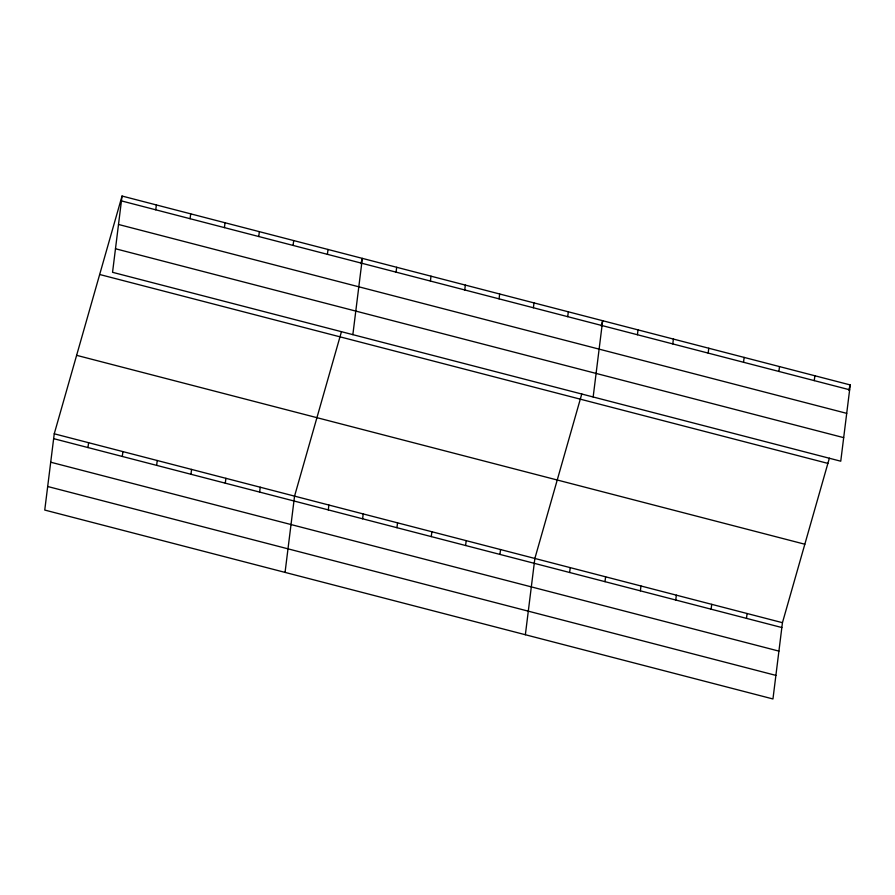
<?xml version="1.0" encoding="UTF-8"?>
<svg xmlns="http://www.w3.org/2000/svg" width="895" height="895" viewBox="0 0 895 895"><rect width="100%" height="100%" fill="white"/><g stroke="black" fill="none" stroke-linecap="round" stroke-linejoin="round"><path stroke-width="1.34" d="M122.044 196.039L112.546 272.315L840.752 461.205L850.25 384.939L122.044 196.039L54.248 433.795L44.75 510.06L772.956 698.961L782.454 622.685L829.374 458.162M87.978 447.556L88.583 442.689M122.302 456.461L122.906 451.595M155.764 209.81L156.368 204.944M156.636 465.366L157.24 460.5M190.098 218.704L190.702 213.849M190.959 474.272L191.575 469.405M224.421 227.61L225.037 222.754M225.294 483.177L225.898 478.31M258.756 236.515L259.36 231.66M259.628 492.082L260.232 487.216M293.09 245.42L293.694 240.565M285.058 572.397L294.556 496.121L341.476 331.597M327.413 254.325L328.017 249.47M328.286 509.881L328.89 505.026M352.854 334.652L362.352 258.375L360.864 263.611M362.609 518.787L363.213 513.931M396.071 272.136L396.675 267.281M396.944 527.692L397.548 522.837M430.406 281.041L431.01 276.186M431.278 536.597L431.882 531.742M464.74 289.946L465.344 285.091M465.601 545.502L466.205 540.647M499.063 298.852L499.667 293.996M499.936 554.408L500.54 549.552M533.398 307.757L534.002 302.902M525.365 634.734L534.863 558.458L581.784 393.934M567.721 316.662L568.325 311.807M569.634 572.487L570.238 567.631M593.161 396.988L602.659 320.712L601.171 325.937M604.998 581.66L605.613 576.805M637.419 334.741L638.034 329.886M640.372 590.845L640.977 585.979M672.794 343.915L673.398 339.06M675.747 600.019L676.351 595.153M708.169 353.089L708.773 348.233M711.111 609.193L711.715 604.338M743.532 362.262L744.137 357.407M746.486 618.367L747.09 613.511M778.907 371.447L779.511 366.581M814.271 380.621L814.875 375.755M848.762 390.164L850.25 384.939M121.44 200.905L849.646 389.795M118.498 224.466L846.715 413.356M115.477 248.754L843.683 437.644M99.669 274.496L827.875 463.386M76.623 355.337L804.829 544.227M54.248 433.795L782.454 622.685M53.644 438.651L781.85 627.54M50.713 462.212L778.918 651.112M47.681 486.5L775.898 675.389"/></g></svg>
